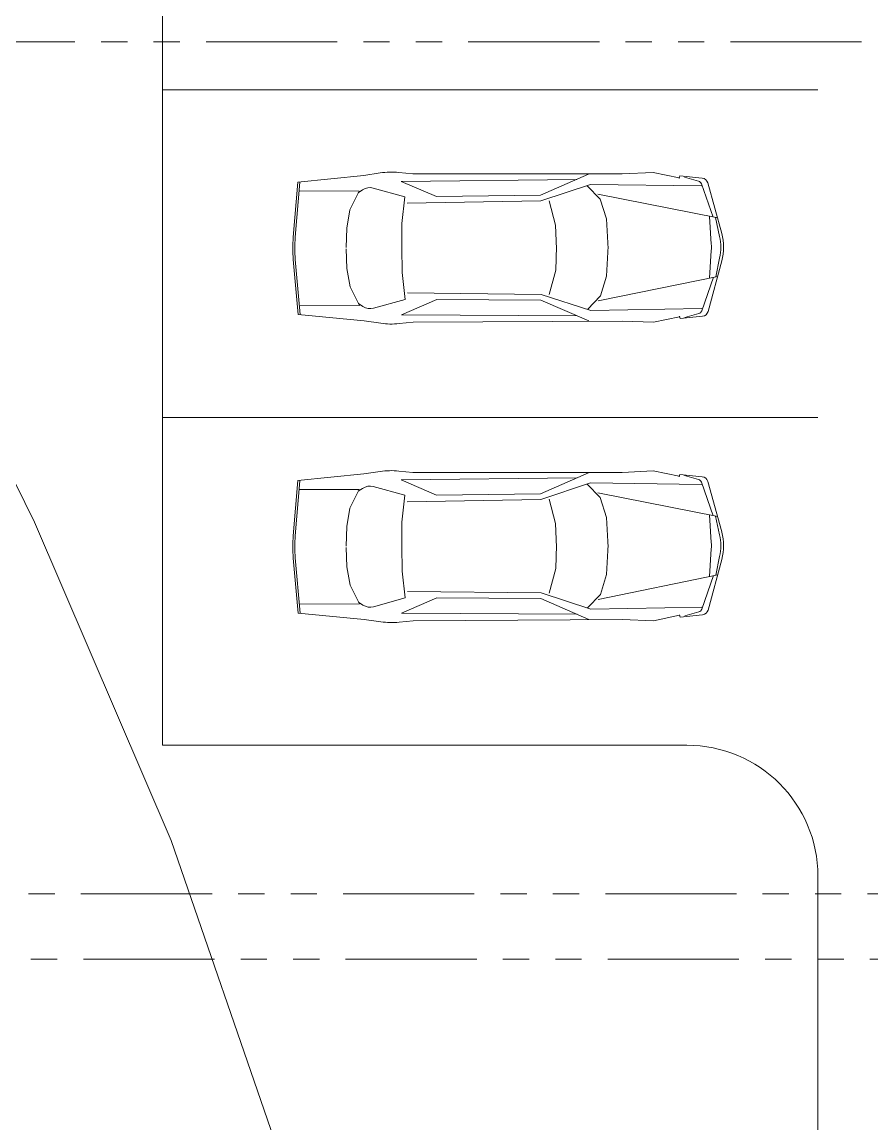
# Model space of a CAD drawing. Header units: millimetres. Extents: x -5316 to 10114, y -10026 to 11025.
# Drawn here: x 5279 to 5927, y 2657 to 3497 of the extents above; entities that cross this region are included whole.
import ezdxf

# ---------------------------------------------------------------- set-up
doc = ezdxf.new("R2010")
doc.units = ezdxf.units.MM
doc.linetypes.add('CENTER2', pattern=[28.575, 19.05, -3.175, 3.175, -3.175])
doc.linetypes.add('PHANTOM', pattern=[2.5, 1.25, -0.25, 0.25, -0.25, 0.25, -0.25])
doc.layers.get('0').update_dxf_attribs({"lineweight": 0})
for name, color, linetype, lineweight in [('1m', 12, 'Continuous', 0), ('AKS', 31, 'CENTER2', 5), ('YOLLAR', 6, 'Continuous', 5)]:
    doc.layers.add(name, color=color, linetype=linetype, lineweight=lineweight)

msp = doc.modelspace()

# ---------------------------------------------------------------- linework, layer by layer
at = {"lineweight": 9}
for p, q in [((5489.14, 3375.08), (5539.4, 3380.22)), ((5489.14, 3375.08), (5539.4, 3380.22)), ((5539.4, 3380.22), (5552.06, 3382.05)), ((5539.4, 3380.22), (5552.06, 3382.05)), ((5566.16, 3382.39), (5576.78, 3381.37)), ((5566.16, 3382.39), (5576.78, 3381.37)), ((5576.78, 3381.37), (5736.42, 3381.37)), ((5576.78, 3381.37), (5736.42, 3381.37)), ((5710.8, 3381.07), (5674.25, 3365.02)), ((5710.8, 3381.07), (5674.25, 3365.02)), ((5736.42, 3381.37), (5760.09, 3382.43)), ((5736.42, 3381.37), (5760.09, 3382.43)), ((5760.09, 3382.43), (5779.95, 3378.36)), ((5760.09, 3382.43), (5779.95, 3378.36)), ((5780.04, 3377.92), (5780.48, 3379.75)), ((5780.04, 3377.92), (5780.48, 3379.75)), ((5780.48, 3379.75), (5797.57, 3378.06)), ((5780.48, 3379.75), (5797.57, 3378.06)), ((5485.62, 3333), (5489.14, 3375.08)), ((5485.62, 3333), (5489.14, 3375.08)), ((5487.14, 3333.01), (5490.65, 3375.01)), ((5487.14, 3333.01), (5490.65, 3375.01)), ((5568.01, 3375.64), (5701.92, 3377.16)), ((5568.01, 3375.64), (5701.92, 3377.16)), ((5594.88, 3364.03), (5568.01, 3375.64)), ((5594.88, 3364.03), (5568.01, 3375.64)), ((5712.33, 3373.27), (5674.47, 3360.7)), ((5712.33, 3373.27), (5674.47, 3360.7)), ((5719.73, 3362.08), (5709.78, 3372.32)), ((5719.73, 3362.08), (5709.78, 3372.32)), ((5797.17, 3372.17), (5712.33, 3373.27)), ((5797.17, 3372.17), (5712.33, 3373.27)), ((5794.77, 3375.88), (5783.98, 3378.83)), ((5794.77, 3375.88), (5783.98, 3378.83)), ((5806, 3348.2), (5797, 3373.8)), ((5806, 3348.2), (5797, 3373.8)), ((5801.83, 3374.47), (5812.54, 3335.86)), ((5801.83, 3374.47), (5812.54, 3335.86)), ((5535.88, 3368.26), (5490.35, 3368.3)), ((5535.88, 3368.26), (5490.35, 3368.3)), ((5535.88, 3368.26), (5528.84, 3354.01)), ((5535.88, 3368.26), (5528.84, 3354.01)), ((5538.51, 3369.16), (5535.23, 3366.96)), ((5538.51, 3369.16), (5535.23, 3366.96)), ((5570.72, 3363.86), (5546.62, 3370.49)), ((5570.72, 3363.86), (5546.62, 3370.49)), ((5568.55, 3343.47), (5570.72, 3363.86)), ((5568.55, 3343.47), (5570.72, 3363.86)), ((5674.25, 3365.02), (5594.88, 3364.03)), ((5674.25, 3365.02), (5594.88, 3364.03)), ((5809.45, 3347.68), (5718.01, 3365.85)), ((5809.45, 3347.68), (5718.01, 3365.85)), ((5674.47, 3360.7), (5572.55, 3358.96)), ((5674.47, 3360.7), (5572.55, 3358.96)), ((5685.72, 3342.25), (5680.78, 3360.8)), ((5685.72, 3342.25), (5680.78, 3360.8)), ((5724.51, 3346.96), (5719.73, 3362.08)), ((5724.51, 3346.96), (5719.73, 3362.08)), ((5528.84, 3354.01), (5526.46, 3340.05)), ((5528.84, 3354.01), (5526.46, 3340.05)), ((5725.84, 3324.13), (5724.51, 3346.96)), ((5725.84, 3324.13), (5724.51, 3346.96)), ((5804.52, 3327.83), (5803.16, 3348.89)), ((5804.52, 3327.83), (5803.16, 3348.89)), ((5807.76, 3347.99), (5810.87, 3333.68)), ((5807.76, 3347.99), (5810.87, 3333.68)), ((5526.46, 3340.05), (5525.91, 3325.1)), ((5526.46, 3340.05), (5525.91, 3325.1)), ((5568.36, 3324.12), (5568.55, 3343.47)), ((5568.36, 3324.12), (5568.55, 3343.47)), ((5686.49, 3324.23), (5685.72, 3342.25)), ((5686.49, 3324.23), (5685.72, 3342.25)), ((5526.55, 3309.2), (5525.91, 3324.15)), ((5526.55, 3309.2), (5525.91, 3324.15)), ((5568.35, 3325.37), (5568.65, 3306.01)), ((5568.35, 3325.37), (5568.65, 3306.01)), ((5686.49, 3325.92), (5685.82, 3307.89)), ((5686.49, 3325.92), (5685.82, 3307.89)), ((5725.84, 3326.24), (5724.64, 3303.39)), ((5725.84, 3326.24), (5724.64, 3303.39)), ((5804.53, 3322.98), (5803.29, 3301.9)), ((5804.53, 3322.98), (5803.29, 3301.9)), ((5485.66, 3316.02), (5489.42, 3273.96)), ((5485.66, 3316.02), (5489.42, 3273.96)), ((5487.19, 3316.02), (5490.94, 3274.04)), ((5487.19, 3316.02), (5490.94, 3274.04)), ((5802.11, 3276.32), (5812.6, 3314.99)), ((5802.11, 3276.32), (5812.6, 3314.99)), ((5807.89, 3302.84), (5810.91, 3317.16)), ((5807.89, 3302.84), (5810.91, 3317.16)), ((5529, 3295.26), (5526.55, 3309.2)), ((5529, 3295.26), (5526.55, 3309.2)), ((5568.65, 3306.01), (5570.94, 3285.63)), ((5568.65, 3306.01), (5570.94, 3285.63)), ((5685.82, 3307.89), (5680.98, 3289.31)), ((5685.82, 3307.89), (5680.98, 3289.31)), ((5536.12, 3281.04), (5529, 3295.26)), ((5536.12, 3281.04), (5529, 3295.26)), ((5809.57, 3303.15), (5718.24, 3284.47)), ((5809.57, 3303.15), (5718.24, 3284.47)), ((5724.64, 3303.39), (5719.94, 3288.25)), ((5724.64, 3303.39), (5719.94, 3288.25)), ((5806.13, 3302.61), (5797.27, 3276.97)), ((5806.13, 3302.61), (5797.27, 3276.97)), ((5674.67, 3289.38), (5572.74, 3290.55)), ((5674.67, 3289.38), (5572.74, 3290.55)), ((5712.6, 3277.02), (5674.67, 3289.38)), ((5712.6, 3277.02), (5674.67, 3289.38)), ((5719.94, 3288.25), (5710.04, 3277.96)), ((5719.94, 3288.25), (5710.04, 3277.96)), ((5536.12, 3281.04), (5490.6, 3280.75)), ((5536.12, 3281.04), (5490.6, 3280.75)), ((5538.76, 3280.15), (5535.47, 3282.34)), ((5538.76, 3280.15), (5535.47, 3282.34)), ((5570.94, 3285.63), (5546.88, 3278.88)), ((5570.94, 3285.63), (5546.88, 3278.88)), ((5595.1, 3285.61), (5568.3, 3273.84)), ((5595.1, 3285.61), (5568.3, 3273.84)), ((5674.48, 3285.06), (5595.1, 3285.61)), ((5674.48, 3285.06), (5595.1, 3285.61)), ((5711.11, 3269.22), (5674.48, 3285.06)), ((5711.11, 3269.22), (5674.48, 3285.06)), ((5797.43, 3278.59), (5712.6, 3277.02)), ((5797.43, 3278.59), (5712.6, 3277.02)), ((5489.42, 3273.96), (5539.71, 3269.11)), ((5489.42, 3273.96), (5539.71, 3269.11)), ((5568.3, 3273.84), (5702.21, 3273.07)), ((5568.3, 3273.84), (5702.21, 3273.07)), ((5760.41, 3268.12), (5780.25, 3272.31)), ((5760.41, 3268.12), (5780.25, 3272.31)), ((5780.33, 3272.75), (5780.79, 3270.93)), ((5780.33, 3272.75), (5780.79, 3270.93)), ((5780.79, 3270.93), (5797.86, 3272.71)), ((5780.79, 3270.93), (5797.86, 3272.71)), ((5795.05, 3274.87), (5784.28, 3271.86)), ((5795.05, 3274.87), (5784.28, 3271.86)), ((5539.71, 3269.11), (5552.38, 3267.35)), ((5539.71, 3269.11), (5552.38, 3267.35)), ((5566.48, 3267.09), (5577.1, 3268.16)), ((5566.48, 3267.09), (5577.1, 3268.16)), ((5577.1, 3268.16), (5736.73, 3269.05)), ((5577.1, 3268.16), (5736.73, 3269.05)), ((5736.73, 3269.05), (5760.41, 3268.12)), ((5736.73, 3269.05), (5760.41, 3268.12)), ((5489.14, 3147.37), (5539.4, 3152.5)), ((5489.14, 3147.37), (5539.4, 3152.5)), ((5539.4, 3152.5), (5552.06, 3154.33)), ((5539.4, 3152.5), (5552.06, 3154.33)), ((5566.16, 3154.67), (5576.78, 3153.65)), ((5566.16, 3154.67), (5576.78, 3153.65)), ((5576.78, 3153.65), (5736.42, 3153.65)), ((5576.78, 3153.65), (5736.42, 3153.65)), ((5710.8, 3153.35), (5674.25, 3137.3)), ((5710.8, 3153.35), (5674.25, 3137.3)), ((5736.42, 3153.65), (5760.09, 3154.72)), ((5736.42, 3153.65), (5760.09, 3154.72)), ((5760.09, 3154.72), (5779.95, 3150.64)), ((5760.09, 3154.72), (5779.95, 3150.64)), ((5485.62, 3105.28), (5489.14, 3147.37)), ((5485.62, 3105.28), (5489.14, 3147.37)), ((5487.14, 3105.29), (5490.65, 3147.3)), ((5487.14, 3105.29), (5490.65, 3147.3)), ((5568.01, 3147.92), (5701.92, 3149.44)), ((5568.01, 3147.92), (5701.92, 3149.44)), ((5594.88, 3136.31), (5568.01, 3147.92)), ((5594.88, 3136.31), (5568.01, 3147.92)), ((5712.33, 3145.55), (5674.47, 3132.98)), ((5712.33, 3145.55), (5674.47, 3132.98)), ((5719.73, 3134.36), (5709.78, 3144.6)), ((5719.73, 3134.36), (5709.78, 3144.6)), ((5797.17, 3144.46), (5712.33, 3145.55)), ((5797.17, 3144.46), (5712.33, 3145.55)), ((5780.04, 3150.21), (5780.48, 3152.03)), ((5780.04, 3150.21), (5780.48, 3152.03)), ((5780.48, 3152.03), (5797.57, 3150.34)), ((5780.48, 3152.03), (5797.57, 3150.34)), ((5794.77, 3148.16), (5783.98, 3151.12)), ((5794.77, 3148.16), (5783.98, 3151.12)), ((5806, 3120.49), (5797, 3146.08)), ((5806, 3120.49), (5797, 3146.08)), ((5801.83, 3146.75), (5812.54, 3108.14)), ((5801.83, 3146.75), (5812.54, 3108.14)), ((5535.88, 3140.55), (5490.35, 3140.58)), ((5535.88, 3140.55), (5490.35, 3140.58)), ((5535.88, 3140.55), (5528.84, 3126.29)), ((5535.88, 3140.55), (5528.84, 3126.29)), ((5538.51, 3141.45), (5535.23, 3139.24)), ((5538.51, 3141.45), (5535.23, 3139.24)), ((5570.72, 3136.15), (5546.62, 3142.77)), ((5570.72, 3136.15), (5546.62, 3142.77)), ((5568.55, 3115.76), (5570.72, 3136.15)), ((5568.55, 3115.76), (5570.72, 3136.15)), ((5674.25, 3137.3), (5594.88, 3136.31)), ((5674.25, 3137.3), (5594.88, 3136.31)), ((5809.45, 3119.97), (5718.01, 3138.14)), ((5809.45, 3119.97), (5718.01, 3138.14)), ((5674.47, 3132.98), (5572.55, 3131.24)), ((5674.47, 3132.98), (5572.55, 3131.24)), ((5685.72, 3114.54), (5680.78, 3133.09)), ((5685.72, 3114.54), (5680.78, 3133.09)), ((5724.51, 3119.25), (5719.73, 3134.36)), ((5724.51, 3119.25), (5719.73, 3134.36)), ((5528.84, 3126.29), (5526.46, 3112.33)), ((5528.84, 3126.29), (5526.46, 3112.33)), ((5725.84, 3096.41), (5724.51, 3119.25)), ((5725.84, 3096.41), (5724.51, 3119.25)), ((5804.52, 3100.11), (5803.16, 3121.18)), ((5804.52, 3100.11), (5803.16, 3121.18)), ((5807.76, 3120.27), (5810.87, 3105.97)), ((5807.76, 3120.27), (5810.87, 3105.97)), ((5526.46, 3112.33), (5525.91, 3097.38)), ((5526.46, 3112.33), (5525.91, 3097.38)), ((5568.36, 3096.4), (5568.55, 3115.76)), ((5568.36, 3096.4), (5568.55, 3115.76)), ((5686.49, 3096.51), (5685.72, 3114.54)), ((5686.49, 3096.51), (5685.72, 3114.54)), ((5526.55, 3081.49), (5525.91, 3096.43)), ((5526.55, 3081.49), (5525.91, 3096.43)), ((5568.35, 3097.65), (5568.65, 3078.3)), ((5568.35, 3097.65), (5568.65, 3078.3)), ((5686.49, 3098.2), (5685.82, 3080.17)), ((5686.49, 3098.2), (5685.82, 3080.17)), ((5725.84, 3098.52), (5724.64, 3075.68)), ((5725.84, 3098.52), (5724.64, 3075.68)), ((5804.53, 3095.26), (5803.29, 3074.19)), ((5804.53, 3095.26), (5803.29, 3074.19)), ((5485.66, 3088.3), (5489.42, 3046.24)), ((5485.66, 3088.3), (5489.42, 3046.24)), ((5487.19, 3088.31), (5490.94, 3046.32)), ((5487.19, 3088.31), (5490.94, 3046.32)), ((5802.11, 3048.61), (5812.6, 3087.28)), ((5802.11, 3048.61), (5812.6, 3087.28)), ((5807.89, 3075.12), (5810.91, 3089.44)), ((5807.89, 3075.12), (5810.91, 3089.44)), ((5529, 3067.54), (5526.55, 3081.49)), ((5529, 3067.54), (5526.55, 3081.49)), ((5568.65, 3078.3), (5570.94, 3057.92)), ((5568.65, 3078.3), (5570.94, 3057.92)), ((5685.82, 3080.17), (5680.98, 3061.59)), ((5685.82, 3080.17), (5680.98, 3061.59)), ((5809.57, 3075.43), (5718.24, 3056.75)), ((5809.57, 3075.43), (5718.24, 3056.75)), ((5724.64, 3075.68), (5719.94, 3060.53)), ((5724.64, 3075.68), (5719.94, 3060.53)), ((5806.13, 3074.89), (5797.27, 3049.25)), ((5806.13, 3074.89), (5797.27, 3049.25)), ((5536.12, 3053.32), (5529, 3067.54)), ((5536.12, 3053.32), (5529, 3067.54)), ((5674.67, 3061.67), (5572.74, 3062.83)), ((5674.67, 3061.67), (5572.74, 3062.83)), ((5712.6, 3049.31), (5674.67, 3061.67)), ((5712.6, 3049.31), (5674.67, 3061.67)), ((5719.94, 3060.53), (5710.04, 3050.24)), ((5719.94, 3060.53), (5710.04, 3050.24)), ((5536.12, 3053.32), (5490.6, 3053.03)), ((5536.12, 3053.32), (5490.6, 3053.03)), ((5538.76, 3052.44), (5535.47, 3054.62)), ((5538.76, 3052.44), (5535.47, 3054.62)), ((5570.94, 3057.92), (5546.88, 3051.16)), ((5570.94, 3057.92), (5546.88, 3051.16)), ((5595.1, 3057.89), (5568.3, 3046.13)), ((5595.1, 3057.89), (5568.3, 3046.13)), ((5674.48, 3057.35), (5595.1, 3057.89)), ((5674.48, 3057.35), (5595.1, 3057.89)), ((5711.11, 3041.5), (5674.48, 3057.35)), ((5711.11, 3041.5), (5674.48, 3057.35)), ((5489.42, 3046.24), (5539.71, 3041.39)), ((5489.42, 3046.24), (5539.71, 3041.39)), ((5568.3, 3046.13), (5702.21, 3045.35)), ((5568.3, 3046.13), (5702.21, 3045.35)), ((5797.43, 3050.87), (5712.6, 3049.31)), ((5797.43, 3050.87), (5712.6, 3049.31)), ((5760.41, 3040.41), (5780.25, 3044.6)), ((5760.41, 3040.41), (5780.25, 3044.6)), ((5780.33, 3045.03), (5780.79, 3043.21)), ((5780.33, 3045.03), (5780.79, 3043.21)), ((5780.79, 3043.21), (5797.86, 3045)), ((5780.79, 3043.21), (5797.86, 3045)), ((5795.05, 3047.16), (5784.28, 3044.14)), ((5795.05, 3047.16), (5784.28, 3044.14)), ((5539.71, 3041.39), (5552.38, 3039.63)), ((5539.71, 3041.39), (5552.38, 3039.63)), ((5566.48, 3039.37), (5577.1, 3040.45)), ((5566.48, 3039.37), (5577.1, 3040.45)), ((5577.1, 3040.45), (5736.73, 3041.34)), ((5577.1, 3040.45), (5736.73, 3041.34)), ((5736.73, 3041.34), (5760.41, 3040.41)), ((5736.73, 3041.34), (5760.41, 3040.41))]:
    msp.add_line(p, q, dxfattribs=at)
for centre, radius, start, end in [((5560.53, 3323.51), 59.15, 84.53449, 98.2318), ((5560.53, 3323.51), 59.15, 84.53449, 98.2318), ((5793.9, 3372.71), 3.29, 19.37083, 74.67404), ((5793.9, 3372.71), 3.29, 19.37083, 74.67404), ((5797.08, 3373.15), 4.93, 15.49873, 84.35001), ((5797.08, 3373.15), 4.93, 15.49873, 84.35001), ((5544.01, 3360.98), 9.86, 74.62957, 123.89613), ((5544.01, 3360.98), 9.86, 74.62957, 123.89613), ((5583.86, 3324.79), 98.58, 175.21944, 185.10097), ((5583.86, 3324.79), 98.58, 175.21944, 185.10097), ((5585.38, 3324.79), 98.58, 175.21944, 185.10097), ((5585.38, 3324.79), 98.58, 175.21944, 185.10097), ((5772.33, 3325.31), 39.43, 348.06545, 12.25496), ((5772.33, 3325.31), 39.43, 348.06545, 12.25496), ((5774.54, 3325.32), 39.43, 344.82168, 15.49873), ((5774.54, 3325.32), 39.43, 344.82168, 15.49873), ((5765.16, 3325.29), 39.43, 356.63372, 3.68669), ((5765.16, 3325.29), 39.43, 356.63372, 3.68669), ((5544.21, 3288.37), 9.86, 236.42428, 285.69084), ((5544.21, 3288.37), 9.86, 236.42428, 285.69084), ((5794.17, 3278.04), 3.29, 285.64638, 340.94959), ((5794.17, 3278.04), 3.29, 285.64638, 340.94959), ((5797.35, 3277.61), 4.93, 275.9704, 344.82168), ((5797.35, 3277.61), 4.93, 275.9704, 344.82168), ((5560.52, 3325.94), 59.15, 262.08862, 275.78592), ((5560.52, 3325.94), 59.15, 262.08862, 275.78592), ((5560.53, 3095.79), 59.15, 84.53449, 98.2318), ((5560.53, 3095.79), 59.15, 84.53449, 98.2318), ((5793.9, 3144.99), 3.29, 19.37083, 74.67404), ((5793.9, 3144.99), 3.29, 19.37083, 74.67404), ((5797.08, 3145.43), 4.93, 15.49873, 84.35001), ((5797.08, 3145.43), 4.93, 15.49873, 84.35001), ((5544.01, 3133.26), 9.86, 74.62957, 123.89613), ((5544.01, 3133.26), 9.86, 74.62957, 123.89613), ((5583.86, 3097.07), 98.58, 175.21944, 185.10097), ((5583.86, 3097.07), 98.58, 175.21944, 185.10097), ((5585.38, 3097.07), 98.58, 175.21944, 185.10097), ((5585.38, 3097.07), 98.58, 175.21944, 185.10097), ((5772.33, 3097.6), 39.43, 348.06545, 12.25496), ((5772.33, 3097.6), 39.43, 348.06545, 12.25496), ((5774.54, 3097.6), 39.43, 344.82168, 15.49873), ((5774.54, 3097.6), 39.43, 344.82168, 15.49873), ((5765.16, 3097.58), 39.43, 356.63372, 3.68669), ((5765.16, 3097.58), 39.43, 356.63372, 3.68669), ((5544.21, 3060.65), 9.86, 236.42428, 285.69084), ((5544.21, 3060.65), 9.86, 236.42428, 285.69084), ((5794.17, 3050.32), 3.29, 285.64638, 340.94959), ((5794.17, 3050.32), 3.29, 285.64638, 340.94959), ((5797.35, 3049.9), 4.93, 275.9704, 344.82168), ((5797.35, 3049.9), 4.93, 275.9704, 344.82168), ((5560.52, 3098.22), 59.15, 262.08862, 275.78592), ((5560.52, 3098.22), 59.15, 262.08862, 275.78592)]:
    msp.add_arc(centre, radius, start, end, dxfattribs=at)
at = {"layer": '1m', "color": 252, "lineweight": 0, "true_color": 0x939598}
msp.add_lwpolyline([(5500.95, 1712.27), (5526.13, 1885.87), (5541.23, 2061.22), (5540.75, 2243.04), (5519.16, 2436.04), (5470.97, 2644.92), (5392.6, 2872.69), (5288.19, 3115.59), (5163.81, 3368.14)], dxfattribs=at)
at = {"layer": 'AKS', "linetype": 'PHANTOM', "ltscale": 80}
for p, q in [((6519.14, 3482.17), (5113.89, 3482.17)), ((6423.71, 2832.17), (5113.89, 2832.17)), ((6425.59, 2782.17), (3563.89, 2782.17))]:
    msp.add_line(p, q, dxfattribs=at)
at = {"layer": 'YOLLAR'}
for p, q in [((5385.89, 2945.49), (5385.89, 4695.49)), ((5385.89, 2945.49), (5385.89, 4695.49)), ((5885.89, 3445.49), (5385.89, 3445.49)), ((5885.89, 3445.49), (5385.89, 3445.49)), ((5885.89, 3195.49), (5385.89, 3195.49)), ((5885.89, 3195.49), (5385.89, 3195.49)), ((5785.89, 2945.49), (5385.89, 2945.49)), ((5785.89, 2945.49), (5385.89, 2945.49)), ((5885.89, 2481.31), (5885.89, 2845.49)), ((5885.89, 2481.31), (5885.89, 2845.49))]:
    msp.add_line(p, q, dxfattribs=at)
msp.add_arc((5785.89, 2845.49), 100, 0, 90, dxfattribs=at)
msp.add_arc((5785.89, 2845.49), 100, 0, 90, dxfattribs=at)

doc.saveas('drawing.dxf')
